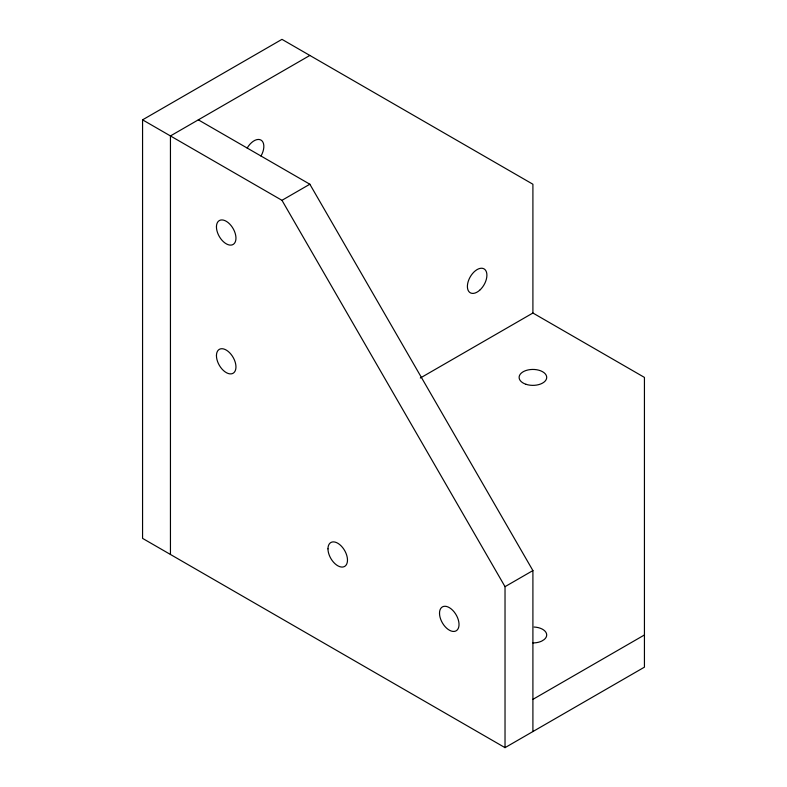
<?xml version="1.0" encoding="UTF-8"?>
<svg xmlns="http://www.w3.org/2000/svg" width="787" height="787" viewBox="0 0 787 787"><rect width="100%" height="100%" fill="white"/><g stroke="black" fill="none" stroke-linecap="round" stroke-linejoin="round"><path stroke-width="1.18" d="M532.907 313.019L644.435 377.406L644.435 667.16L505.028 747.65L142.565 538.377L142.565 119.84L281.972 39.35L532.907 184.237L532.907 313.019L420.317 378.016M309.852 55.444L170.445 135.935L170.445 554.481M142.565 119.84L281.972 200.321L309.852 184.227L532.907 570.575L532.907 731.556M505.028 747.65L505.028 586.669L532.907 570.575M532.907 699.358L644.435 634.971M198.324 119.84L309.852 184.227M281.972 200.321L505.028 586.669M534.117 627.032A13.802 7.968 0 0 1 544.211 639.536L541.781 641.071A13.802 7.968 0 0 1 532.907 642.93M247.187 148.054A13.802 7.968 -60 0 1 260.989 140.086A13.802 7.968 -60 0 1 260.989 156.023M526.011 384.302A13.802 7.968 0 0 0 546.709 377.406A13.802 7.968 0 0 0 526.011 370.5A13.802 7.968 0 0 0 526.011 384.302M216.445 226.892A13.802 7.968 60 0 0 231.083 245.101A13.802 7.968 60 0 0 231.083 225.584A13.802 7.968 60 0 0 216.445 226.892M216.445 355.675A13.802 7.968 60 0 0 231.083 373.884A13.802 7.968 60 0 0 231.083 354.366A13.802 7.968 60 0 0 216.445 355.675M327.972 548.844A13.802 7.968 60 0 0 342.611 567.053A13.802 7.968 60 0 0 342.611 547.536A13.802 7.968 60 0 0 327.972 548.844M439.51 613.23A13.802 7.968 60 0 0 454.148 631.44A13.802 7.968 60 0 0 454.148 611.922A13.802 7.968 60 0 0 439.51 613.23M479.677 290.246A13.802 7.968 -60 0 0 484.044 268.869A13.802 7.968 -60 0 0 467.724 283.34A13.802 7.968 -60 0 0 479.677 290.246"/></g></svg>
